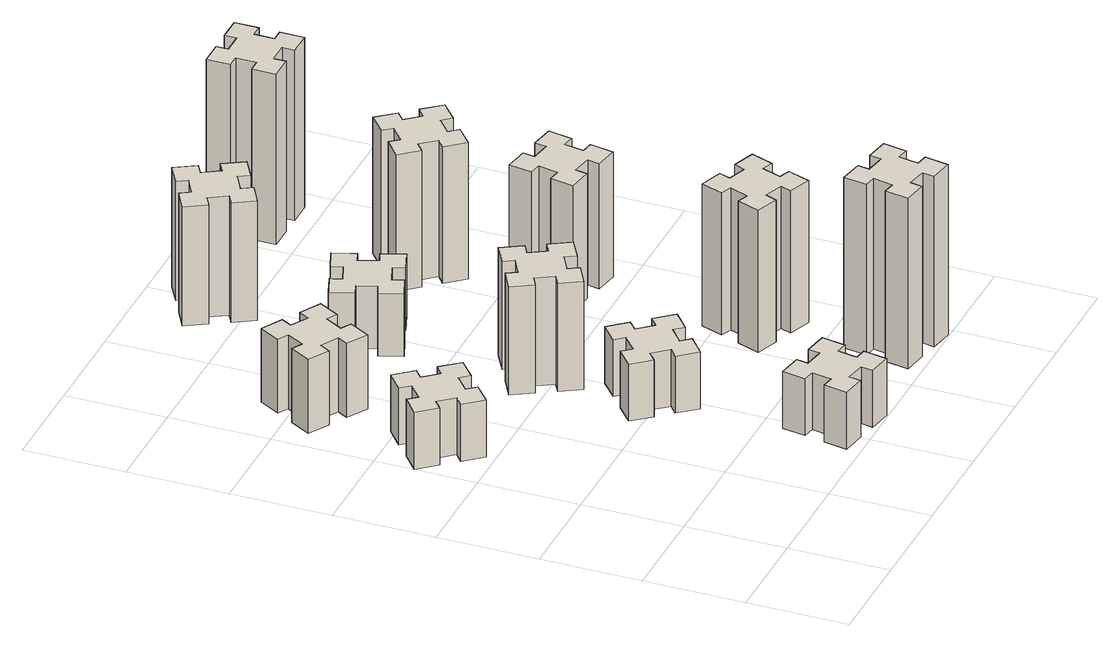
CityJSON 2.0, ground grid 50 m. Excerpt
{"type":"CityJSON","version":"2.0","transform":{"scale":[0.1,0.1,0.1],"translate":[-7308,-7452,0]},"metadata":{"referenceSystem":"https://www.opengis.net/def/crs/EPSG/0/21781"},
"CityObjects":{
"building1":{"type":"Building","attributes":{"class":"1000","function":"1000","usage":"1000","yearOfConstruction":2016,"roofType":"1000","measuredHeight":30,"storeysAboveGround":30,"storeysBelowGround":0},"geometry":[{"type":"Solid","lod":"1","boundaries":[[[[0,1,2,3,4,5,6,7,8,9,10,11,12,13,14,15,16,17,18,19]],[[17,16,20,21]],[[16,15,22,20]],[[15,14,23,22]],[[14,13,24,23]],[[13,12,25,24]],[[12,11,26,25]],[[11,10,27,26]],[[10,9,28,27]],[[9,8,29,28]],[[8,7,30,29]],[[7,6,31,30]],[[6,5,32,31]],[[5,4,33,32]],[[4,3,34,33]],[[3,2,35,34]],[[2,1,36,35]],[[1,0,37,36]],[[0,19,38,37]],[[19,18,39,38]],[[18,17,21,39]],[[24,25,26,27,28,29,30,31,32,33,34,35,36,37,38,39,21,20,22,23]]]]}]},
"building2":{"type":"Building","attributes":{"class":"1000","function":"1000","usage":"1000","yearOfConstruction":2016,"roofType":"1000","measuredHeight":39,"storeysAboveGround":30,"storeysBelowGround":0},"geometry":[{"type":"Solid","lod":"1","boundaries":[[[[40,41,42,43,44,45,46,47,48,49,50,51,52,53,54,55,56,57,58,59]],[[57,56,60,61]],[[56,55,62,60]],[[55,54,63,62]],[[54,53,64,63]],[[53,52,65,64]],[[52,51,66,65]],[[51,50,67,66]],[[50,49,68,67]],[[49,48,69,68]],[[48,47,70,69]],[[47,46,71,70]],[[46,45,72,71]],[[45,44,73,72]],[[44,43,74,73]],[[43,42,75,74]],[[42,41,76,75]],[[41,40,77,76]],[[40,59,78,77]],[[59,58,79,78]],[[58,57,61,79]],[[64,65,66,67,68,69,70,71,72,73,74,75,76,77,78,79,61,60,62,63]]]]}]},
"building3":{"type":"Building","attributes":{"class":"1000","function":"1000","usage":"1000","yearOfConstruction":2016,"roofType":"1000","measuredHeight":30,"storeysAboveGround":30,"storeysBelowGround":0},"geometry":[{"type":"Solid","lod":"1","boundaries":[[[[80,81,82,83,84,85,86,87,88,89,90,91,92,93,94,95,96,97,98,99]],[[97,96,100,101]],[[96,95,102,100]],[[95,94,103,102]],[[94,93,104,103]],[[93,92,105,104]],[[92,91,106,105]],[[91,90,107,106]],[[90,89,108,107]],[[89,88,109,108]],[[88,87,110,109]],[[87,86,111,110]],[[86,85,112,111]],[[85,84,113,112]],[[84,83,114,113]],[[83,82,115,114]],[[82,81,116,115]],[[81,80,117,116]],[[80,99,118,117]],[[99,98,119,118]],[[98,97,101,119]],[[104,105,106,107,108,109,110,111,112,113,114,115,116,117,118,119,101,100,102,103]]]]}]},
"building4":{"type":"Building","attributes":{"class":"1000","function":"1000","usage":"1000","yearOfConstruction":2016,"roofType":"1000","measuredHeight":30,"storeysAboveGround":30,"storeysBelowGround":0},"geometry":[{"type":"Solid","lod":"1","boundaries":[[[[120,121,122,123,124,125,126,127,128,129,130,131,132,133,134,135,136,137,138,139]],[[137,136,140,141]],[[136,135,142,140]],[[135,134,143,142]],[[134,133,144,143]],[[133,132,145,144]],[[132,131,146,145]],[[131,130,147,146]],[[130,129,148,147]],[[129,128,149,148]],[[128,127,150,149]],[[127,126,151,150]],[[126,125,152,151]],[[125,124,153,152]],[[124,123,154,153]],[[123,122,155,154]],[[122,121,156,155]],[[121,120,157,156]],[[120,139,158,157]],[[139,138,159,158]],[[138,137,141,159]],[[144,145,146,147,148,149,150,151,152,153,154,155,156,157,158,159,141,140,142,143]]]]}]},
"building5":{"type":"Building","attributes":{"class":"1000","function":"1000","usage":"1000","yearOfConstruction":2016,"roofType":"1000","measuredHeight":57,"storeysAboveGround":30,"storeysBelowGround":0},"geometry":[{"type":"Solid","lod":"1","boundaries":[[[[160,161,162,163,164,165,166,167,168,169,170,171,172,173,174,175,176,177,178,179]],[[177,176,180,181]],[[176,175,182,180]],[[175,174,183,182]],[[174,173,184,183]],[[173,172,185,184]],[[172,171,186,185]],[[171,170,187,186]],[[170,169,188,187]],[[169,168,189,188]],[[168,167,190,189]],[[167,166,191,190]],[[166,165,192,191]],[[165,164,193,192]],[[164,163,194,193]],[[163,162,195,194]],[[162,161,196,195]],[[161,160,197,196]],[[160,179,198,197]],[[179,178,199,198]],[[178,177,181,199]],[[184,185,186,187,188,189,190,191,192,193,194,195,196,197,198,199,181,180,182,183]]]]}]},
"building6":{"type":"Building","attributes":{"class":"1000","function":"1000","usage":"1000","yearOfConstruction":2016,"roofType":"1000","measuredHeight":33,"storeysAboveGround":30,"storeysBelowGround":0},"geometry":[{"type":"Solid","lod":"1","boundaries":[[[[200,201,202,203,204,205,206,207,208,209,210,211,212,213,214,215,216,217,218,219]],[[217,216,220,221]],[[216,215,222,220]],[[215,214,223,222]],[[214,213,224,223]],[[213,212,225,224]],[[212,211,226,225]],[[211,210,227,226]],[[210,209,228,227]],[[209,208,229,228]],[[208,207,230,229]],[[207,206,231,230]],[[206,205,232,231]],[[205,204,233,232]],[[204,203,234,233]],[[203,202,235,234]],[[202,201,236,235]],[[201,200,237,236]],[[200,219,238,237]],[[219,218,239,238]],[[218,217,221,239]],[[224,225,226,227,228,229,230,231,232,233,234,235,236,237,238,239,221,220,222,223]]]]}]},
"building7":{"type":"Building","attributes":{"class":"1000","function":"1000","usage":"1000","yearOfConstruction":2016,"roofType":"1000","measuredHeight":90,"storeysAboveGround":30,"storeysBelowGround":0},"geometry":[{"type":"Solid","lod":"1","boundaries":[[[[240,241,242,243,244,245,246,247,248,249,250,251,252,253,254,255,256,257,258,259]],[[257,256,260,261]],[[256,255,262,260]],[[255,254,263,262]],[[254,253,264,263]],[[253,252,265,264]],[[252,251,266,265]],[[251,250,267,266]],[[250,249,268,267]],[[249,248,269,268]],[[248,247,270,269]],[[247,246,271,270]],[[246,245,272,271]],[[245,244,273,272]],[[244,243,274,273]],[[243,242,275,274]],[[242,241,276,275]],[[241,240,277,276]],[[240,259,278,277]],[[259,258,279,278]],[[258,257,261,279]],[[264,265,266,267,268,269,270,271,272,273,274,275,276,277,278,279,261,260,262,263]]]]}]},
"building8":{"type":"Building","attributes":{"class":"1000","function":"1000","usage":"1000","yearOfConstruction":2016,"roofType":"1000","measuredHeight":63,"storeysAboveGround":30,"storeysBelowGround":0},"geometry":[{"type":"Solid","lod":"1","boundaries":[[[[280,281,282,283,284,285,286,287,288,289,290,291,292,293,294,295,296,297,298,299]],[[297,296,300,301]],[[296,295,302,300]],[[295,294,303,302]],[[294,293,304,303]],[[293,292,305,304]],[[292,291,306,305]],[[291,290,307,306]],[[290,289,308,307]],[[289,288,309,308]],[[288,287,310,309]],[[287,286,311,310]],[[286,285,312,311]],[[285,284,313,312]],[[284,283,314,313]],[[283,282,315,314]],[[282,281,316,315]],[[281,280,317,316]],[[280,299,318,317]],[[299,298,319,318]],[[298,297,301,319]],[[304,305,306,307,308,309,310,311,312,313,314,315,316,317,318,319,301,300,302,303]]]]}]},
"building9":{"type":"Building","attributes":{"class":"1000","function":"1000","usage":"1000","yearOfConstruction":2016,"roofType":"1000","measuredHeight":75,"storeysAboveGround":30,"storeysBelowGround":0},"geometry":[{"type":"Solid","lod":"1","boundaries":[[[[320,321,322,323,324,325,326,327,328,329,330,331,332,333,334,335,336,337,338,339]],[[337,336,340,341]],[[336,335,342,340]],[[335,334,343,342]],[[334,333,344,343]],[[333,332,345,344]],[[332,331,346,345]],[[331,330,347,346]],[[330,329,348,347]],[[329,328,349,348]],[[328,327,350,349]],[[327,326,351,350]],[[326,325,352,351]],[[325,324,353,352]],[[324,323,354,353]],[[323,322,355,354]],[[322,321,356,355]],[[321,320,357,356]],[[320,339,358,357]],[[339,338,359,358]],[[338,337,341,359]],[[344,345,346,347,348,349,350,351,352,353,354,355,356,357,358,359,341,340,342,343]]]]}]},
"building10":{"type":"Building","attributes":{"class":"1000","function":"1000","usage":"1000","yearOfConstruction":2016,"roofType":"1000","measuredHeight":66,"storeysAboveGround":30,"storeysBelowGround":0},"geometry":[{"type":"Solid","lod":"1","boundaries":[[[[360,361,362,363,364,365,366,367,368,369,370,371,372,373,374,375,376,377,378,379]],[[377,376,380,381]],[[376,375,382,380]],[[375,374,383,382]],[[374,373,384,383]],[[373,372,385,384]],[[372,371,386,385]],[[371,370,387,386]],[[370,369,388,387]],[[369,368,389,388]],[[368,367,390,389]],[[367,366,391,390]],[[366,365,392,391]],[[365,364,393,392]],[[364,363,394,393]],[[363,362,395,394]],[[362,361,396,395]],[[361,360,397,396]],[[360,379,398,397]],[[379,378,399,398]],[[378,377,381,399]],[[384,385,386,387,388,389,390,391,392,393,394,395,396,397,398,399,381,380,382,383]]]]}]},
"building11":{"type":"Building","attributes":{"class":"1000","function":"1000","usage":"1000","yearOfConstruction":2016,"roofType":"1000","measuredHeight":72,"storeysAboveGround":30,"storeysBelowGround":0},"geometry":[{"type":"Solid","lod":"1","boundaries":[[[[400,401,402,403,404,405,406,407,408,409,410,411,412,413,414,415,416,417,418,419]],[[417,416,420,421]],[[416,415,422,420]],[[415,414,423,422]],[[414,413,424,423]],[[413,412,425,424]],[[412,411,426,425]],[[411,410,427,426]],[[410,409,428,427]],[[409,408,429,428]],[[408,407,430,429]],[[407,406,431,430]],[[406,405,432,431]],[[405,404,433,432]],[[404,403,434,433]],[[403,402,435,434]],[[402,401,436,435]],[[401,400,437,436]],[[400,419,438,437]],[[419,418,439,438]],[[418,417,421,439]],[[424,425,426,427,428,429,430,431,432,433,434,435,436,437,438,439,421,420,422,423]]]]}]},
"building12":{"type":"Building","attributes":{"class":"1000","function":"1000","usage":"1000","yearOfConstruction":2016,"roofType":"1000","measuredHeight":90,"storeysAboveGround":30,"storeysBelowGround":0},"geometry":[{"type":"Solid","lod":"1","boundaries":[[[[440,441,442,443,444,445,446,447,448,449,450,451,452,453,454,455,456,457,458,459]],[[457,456,460,461]],[[456,455,462,460]],[[455,454,463,462]],[[454,453,464,463]],[[453,452,465,464]],[[452,451,466,465]],[[451,450,467,466]],[[450,449,468,467]],[[449,448,469,468]],[[448,447,470,469]],[[447,446,471,470]],[[446,445,472,471]],[[445,444,473,472]],[[444,443,474,473]],[[443,442,475,474]],[[442,441,476,475]],[[441,440,477,476]],[[440,459,478,477]],[[459,458,479,478]],[[458,457,461,479]],[[464,465,466,467,468,469,470,471,472,473,474,475,476,477,478,479,461,460,462,463]]]]}]}
},
"vertices":[
[362,1818,0],[297,1894,0],[343,1933,0],[266,2025,0],[174,1948,0],[213,1902,0],[136,1837,0],[98,1883,0],[6,1806,0],[83,1714,0],[129,1753,0],[193,1676,0],[147,1638,0],[224,1546,0],[316,1623,0],[278,1669,0],[354,1733,0],[393,1687,0],[485,1764,0],[408,1856,0],[354,1733,300],[393,1687,300],[278,1669,300],[316,1623,300],[224,1546,300],[147,1638,300],[193,1676,300],[129,1753,300],[83,1714,300],[6,1806,300],[98,1883,300],[136,1837,300],[213,1902,300],[174,1948,300],[266,2025,300],[343,1933,300],[297,1894,300],[362,1818,300],[408,1856,300],[485,1764,300],
[416,2327,0],[466,2414,0],[518,2384,0],[578,2488,0],[474,2548,0],[444,2496,0],[357,2546,0],[387,2598,0],[283,2658,0],[223,2554,0],[275,2524,0],[225,2437,0],[173,2467,0],[113,2363,0],[217,2303,0],[247,2355,0],[334,2305,0],[304,2253,0],[408,2193,0],[468,2297,0],[334,2305,390],[304,2253,390],[247,2355,390],[217,2303,390],[113,2363,390],[173,2467,390],[225,2437,390],[275,2524,390],[223,2554,390],[283,2658,390],[387,2598,390],[357,2546,390],[444,2496,390],[474,2548,390],[578,2488,390],[518,2384,390],[466,2414,390],[416,2327,390],[468,2297,390],[408,2193,390],
[986,274,0],[968,175,0],[909,186,0],[888,67,0],[1007,47,0],[1017,106,0],[1115,88,0],[1105,29,0],[1223,8,0],[1244,127,0],[1185,137,0],[1202,235,0],[1261,225,0],[1282,343,0],[1164,364,0],[1154,305,0],[1055,322,0],[1066,381,0],[947,402,0],[927,284,0],[1055,322,300],[1066,381,300],[1154,305,300],[1164,364,300],[1282,343,300],[1261,225,300],[1202,235,300],[1185,137,300],[1244,127,300],[1223,8,300],[1105,29,300],[1115,88,300],[1017,106,300],[1007,47,300],[888,67,300],[909,186,300],[968,175,300],[986,274,300],[927,284,300],[947,402,300],
[1018,929,0],[1094,993,0],[1133,947,0],[1225,1024,0],[1148,1116,0],[1102,1078,0],[1037,1154,0],[1083,1193,0],[1006,1285,0],[914,1208,0],[953,1162,0],[876,1097,0],[838,1143,0],[746,1066,0],[823,974,0],[869,1013,0],[933,936,0],[887,898,0],[964,806,0],[1056,883,0],[933,936,300],[887,898,300],[869,1013,300],[823,974,300],[746,1066,300],[838,1143,300],[876,1097,300],[953,1162,300],[914,1208,300],[1006,1285,300],[1083,1193,300],[1037,1154,300],[1102,1078,300],[1148,1116,300],[1225,1024,300],[1133,947,300],[1094,993,300],[1018,929,300],[1056,883,300],[964,806,300],
[865,1574,0],[915,1487,0],[863,1457,0],[923,1353,0],[1027,1413,0],[997,1465,0],[1084,1515,0],[1114,1463,0],[1218,1523,0],[1158,1627,0],[1106,1597,0],[1056,1684,0],[1108,1714,0],[1048,1818,0],[944,1758,0],[974,1706,0],[887,1656,0],[857,1708,0],[753,1648,0],[813,1544,0],[887,1656,570],[857,1708,570],[974,1706,570],[944,1758,570],[1048,1818,570],[1108,1714,570],[1056,1684,570],[1106,1597,570],[1158,1627,570],[1218,1523,570],[1114,1463,570],[1084,1515,570],[997,1465,570],[1027,1413,570],[923,1353,570],[863,1457,570],[915,1487,570],[865,1574,570],[813,1544,570],[753,1648,570],
[976,2305,0],[1070,2339,0],[1090,2283,0],[1203,2324,0],[1162,2437,0],[1106,2416,0],[1072,2510,0],[1128,2530,0],[1087,2643,0],[974,2602,0],[995,2546,0],[901,2512,0],[880,2568,0],[767,2527,0],[809,2414,0],[865,2435,0],[899,2341,0],[843,2320,0],[884,2207,0],[997,2249,0],[899,2341,330],[843,2320,330],[865,2435,330],[809,2414,330],[767,2527,330],[880,2568,330],[901,2512,330],[995,2546,330],[974,2602,330],[1087,2643,330],[1128,2530,330],[1072,2510,330],[1106,2416,330],[1162,2437,330],[1203,2324,330],[1090,2283,330],[1070,2339,330],[976,2305,330],[997,2249,330],[884,2207,330],
[1894,305,0],[1795,322,0],[1806,381,0],[1687,402,0],[1667,284,0],[1726,274,0],[1708,175,0],[1649,186,0],[1628,67,0],[1747,47,0],[1757,106,0],[1855,88,0],[1845,29,0],[1963,8,0],[1984,127,0],[1925,137,0],[1942,235,0],[2001,225,0],[2022,343,0],[1904,364,0],[1942,235,900],[2001,225,900],[1925,137,900],[1984,127,900],[1963,8,900],[1845,29,900],[1855,88,900],[1757,106,900],[1747,47,900],[1628,67,900],[1649,186,900],[1708,175,900],[1726,274,900],[1667,284,900],[1687,402,900],[1806,381,900],[1795,322,900],[1894,305,900],[1904,364,900],[2022,343,900],
[1106,3177,0],[1056,3264,0],[1108,3294,0],[1048,3398,0],[944,3338,0],[974,3286,0],[887,3236,0],[857,3288,0],[753,3228,0],[813,3124,0],[865,3154,0],[915,3067,0],[863,3037,0],[923,2933,0],[1027,2993,0],[997,3045,0],[1084,3095,0],[1114,3043,0],[1218,3103,0],[1158,3207,0],[1084,3095,630],[1114,3043,630],[997,3045,630],[1027,2993,630],[923,2933,630],[863,3037,630],[915,3067,630],[865,3154,630],[813,3124,630],[753,3228,630],[857,3288,630],[887,3236,630],[974,3286,630],[944,3338,630],[1048,3398,630],[1108,3294,630],[1056,3264,630],[1106,3177,630],[1158,3207,630],[1218,3103,630],
[1641,759,0],[1735,725,0],[1714,669,0],[1827,627,0],[1868,740,0],[1812,761,0],[1846,855,0],[1902,834,0],[1943,947,0],[1830,988,0],[1810,932,0],[1716,966,0],[1737,1022,0],[1624,1063,0],[1583,950,0],[1639,930,0],[1605,836,0],[1549,857,0],[1507,744,0],[1620,703,0],[1605,836,750],[1549,857,750],[1639,930,750],[1583,950,750],[1624,1063,750],[1737,1022,750],[1716,966,750],[1810,932,750],[1830,988,750],[1943,947,750],[1902,834,750],[1846,855,750],[1812,761,750],[1868,740,750],[1827,627,750],[1714,669,750],[1735,725,750],[1641,759,750],[1620,703,750],[1507,744,750],
[1657,1686,0],[1755,1668,0],[1745,1609,0],[1863,1588,0],[1884,1707,0],[1825,1717,0],[1842,1815,0],[1901,1805,0],[1922,1923,0],[1804,1944,0],[1794,1885,0],[1695,1902,0],[1706,1961,0],[1587,1982,0],[1567,1864,0],[1626,1854,0],[1608,1755,0],[1549,1766,0],[1528,1647,0],[1647,1627,0],[1608,1755,660],[1549,1766,660],[1626,1854,660],[1567,1864,660],[1587,1982,660],[1706,1961,660],[1695,1902,660],[1794,1885,660],[1804,1944,660],[1922,1923,660],[1901,1805,660],[1842,1815,660],[1825,1717,660],[1884,1707,660],[1863,1588,660],[1745,1609,660],[1755,1668,660],[1657,1686,660],[1647,1627,660],[1528,1647,660],
[1509,2393,0],[1573,2316,0],[1527,2278,0],[1604,2186,0],[1696,2263,0],[1658,2309,0],[1734,2373,0],[1773,2327,0],[1865,2404,0],[1788,2496,0],[1742,2458,0],[1677,2534,0],[1723,2573,0],[1646,2665,0],[1554,2588,0],[1593,2542,0],[1516,2477,0],[1478,2523,0],[1386,2446,0],[1463,2354,0],[1516,2477,720],[1478,2523,720],[1593,2542,720],[1554,2588,720],[1646,2665,720],[1723,2573,720],[1677,2534,720],[1742,2458,720],[1788,2496,720],[1865,2404,720],[1773,2327,720],[1734,2373,720],[1658,2309,720],[1696,2263,720],[1604,2186,720],[1527,2278,720],[1573,2316,720],[1509,2393,720],[1463,2354,720],[1386,2446,720],
[1675,3155,0],[1775,3155,0],[1775,3095,0],[1895,3095,0],[1895,3215,0],[1835,3215,0],[1835,3315,0],[1895,3315,0],[1895,3435,0],[1775,3435,0],[1775,3375,0],[1675,3375,0],[1675,3435,0],[1555,3435,0],[1555,3315,0],[1615,3315,0],[1615,3215,0],[1555,3215,0],[1555,3095,0],[1675,3095,0],[1615,3215,900],[1555,3215,900],[1615,3315,900],[1555,3315,900],[1555,3435,900],[1675,3435,900],[1675,3375,900],[1775,3375,900],[1775,3435,900],[1895,3435,900],[1895,3315,900],[1835,3315,900],[1835,3215,900],[1895,3215,900],[1895,3095,900],[1775,3095,900],[1775,3155,900],[1675,3155,900],[1675,3095,900],[1555,3095,900]
]}
